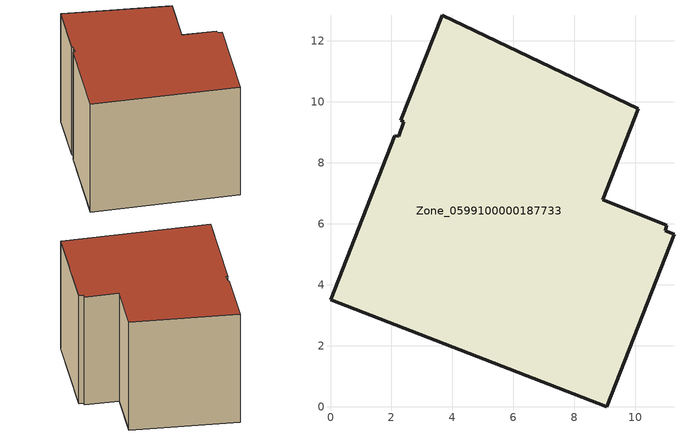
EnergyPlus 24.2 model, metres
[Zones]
Zone_0599100000187733
 floor ground (C_G): 2.31,9.39 3.66,12.83 10.1,9.77 8.93,6.78 11.03,5.95 10.98,5.77 11.27,5.65 9.06,0 0,3.5 2.11,8.89 2.23,8.87 2.4,9.35 z0
 wall outside (C_F): 2.11,8.89 0,3.5 9.06,0 11.27,5.65 10.98,5.77 11.03,5.95 8.93,6.78 10.1,9.77 3.66,12.83 2.31,9.39 2.4,9.35 2.23,8.87 2.11,8.89 z0:8.43
 roof outside (C_R): 11.27,5.65 10.98,5.77 11.03,5.95 8.93,6.78 10.1,9.77 3.66,12.83 2.31,9.39 2.4,9.35 2.23,8.87 2.11,8.89 0,3.5 9.06,0 z8.43
[BUILDING]
Pand.0599100000187733: North Axis=0; Terrain=City; Loads Convergence Tolerance Value=0.04; Temperature Convergence Tolerance Value=0.4; Solar Distribution=FullExterior; Maximum Number of Warmup Days=25; Minimum Number of Warmup Days=1
[Site:Location]
Rotterdam.The.Hague.AP_ZH_NLD Design_Conditions: Latitude=51.96; Longitude=4.45; Time Zone=1; Elevation=-4.5
[SITE:GROUNDTEMPERATURE:BUILDINGSURFACE]
18, 18, 18, 18, 18, 18, 18, 18, 18, 18, 18, 18
[MATERIAL] Thermal Absorptance=0.9; Solar Absorptance=0.7; Visible Absorptance=0.7
Name | Roughness | Thickness | Conductivity | Density | Specific Heat
G.TC.1946-1964 | MediumSmooth | 0.15 | 1 | 540 | 1210
F.TC.1946-1964 | Rough | 0.3 | 0.857143 | 1920 | 840
R.TC.1946-1964 | MediumRough | 0.2 | 0.235294 | 1500 | 1000
[CONSTRUCTION]
C_G: G.TC.1946-1964
C_F: F.TC.1946-1964
C_R: R.TC.1946-1964
[ZONE]
Zone_0599100000187733: Type=1; Multiplier=1; Ceiling Height=Autocalculate; Volume=Autocalculate; Floor Area=autocalculate; Part of Total Floor Area=Yes
[ZONEINFILTRATION:DESIGNFLOWRATE]
Infil_Zone_0599100000187733: Zone or ZoneList or Space or SpaceList=Zone_0599100000187733; Schedule=AlwaysOn; Design Flow Rate Calculation Method=Flow/Area; Flow Rate per Floor Area=0.003; Constant Term Coefficient=1; Temperature Term Coefficient=0; Velocity Term Coefficient=0; Velocity Squared Term Coefficient=0
[HVACTEMPLATE:ZONE:IDEALLOADSAIRSYSTEM]
Zone_0599100000187733: Maximum Heating Supply Air Temperature=50; Minimum Cooling Supply Air Temperature=13; Maximum Heating Supply Air Humidity Ratio=0.0156; Minimum Cooling Supply Air Humidity Ratio=0.0077; Heating Limit=NoLimit; Cooling Limit=NoLimit; Dehumidification Control Type=ConstantSensibleHeatRatio; Cooling Sensible Heat Ratio=0.7; Dehumidification Setpoint=60; Humidification Control Type=None; Humidification Setpoint=30; Outdoor Air Method=None; Outdoor Air Flow Rate per Person=0.00944; Outdoor Air Flow Rate per Zone Floor Area=0; Outdoor Air Flow Rate per Zone=0; Demand Controlled Ventilation Type=None; Outdoor Air Economizer Type=NoEconomizer; Heat Recovery Type=None; Sensible Heat Recovery Effectiveness=0.7; Latent Heat Recovery Effectiveness=0.65
[ZONECONTROL:THERMOSTAT]
ThermostatControl_Zone_0599100000187733: Zone or ZoneList=Zone_0599100000187733; Control Type Schedule=DualSetpointControlType; Control 1=Thermostat_Zone_0599100000187733; Temperature Difference Between Cutout And Setpoint=0
[THERMOSTATSETPOINT:DUALSETPOINT]
Thermostat_Zone_0599100000187733: Heating Setpoint Temperature Schedule=HeatingSetpoint_Zone_0599100000187733; Cooling Setpoint Temperature Schedule=CoolingSetpoint_Zone_0599100000187733
[SCHEDULE:COMPACT]
HeatingSetpoint_Zone_0599100000187733: Through: 12/31, For: AllDays, Until: 24:00, 21
CoolingSetpoint_Zone_0599100000187733: Through: 12/31, For: AllDays, Until: 24:00, 24
DualSetpointControlType: Through: 12/31, For: AllDays, Until: 24:00, 4
AlwaysOn: Through: 12/31, For: AllDays, Until: 24:00, 1
